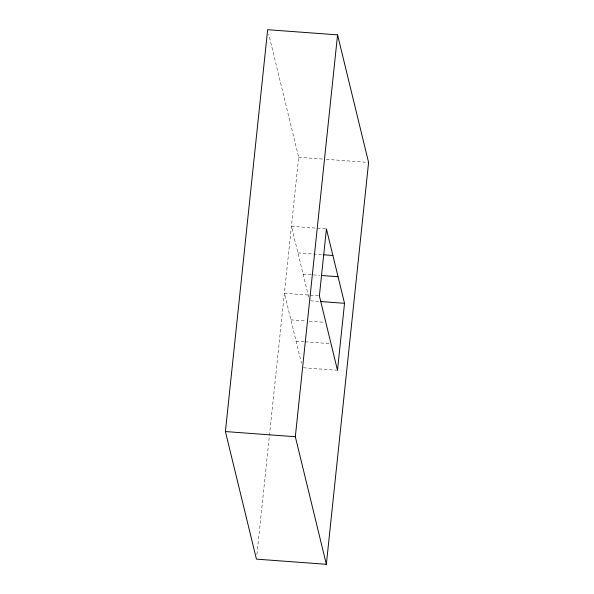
<?xml version="1.0" encoding="UTF-8"?>
<svg xmlns="http://www.w3.org/2000/svg" width="594" height="594" viewBox="0 0 594 594"><rect width="100%" height="100%" fill="white"/><g stroke="black" fill="none" stroke-linecap="round" stroke-linejoin="round"><path stroke-width="0.45" stroke-dasharray="2.97 2.23" d="M256.92 554.521L298.671 157.269L268.74 34.192M298.671 157.269L322.594 159.036M326.269 159.311L368.592 162.444M325.512 228.824L291.468 226.307L308.925 298.062M297.936 252.881L321.851 254.648M303.103 274.146L319.661 275.371M318.473 295.797L284.429 293.28L301.455 363.268M310.491 300.787L319.691 301.47M290.897 319.854L305.613 320.946M309.296 321.22L324.012 322.304M296.064 341.119L304.343 341.728M305.264 341.802L330.101 343.636M303.452 367.768L336.568 370.211"/><path stroke-width="0.89" d="M225.408 431.556L267.649 29.7L337.563 34.868L368.592 162.444L326.351 564.3L256.437 559.132L225.408 431.556L295.329 436.731L326.351 564.3M295.329 436.731L337.563 34.868M344.527 303.304L337.489 370.285L319.386 295.864L326.425 228.89L344.527 303.304L320.612 301.537M323.693 254.789L332.892 255.465M321.502 275.505L338.06 276.73"/></g></svg>
